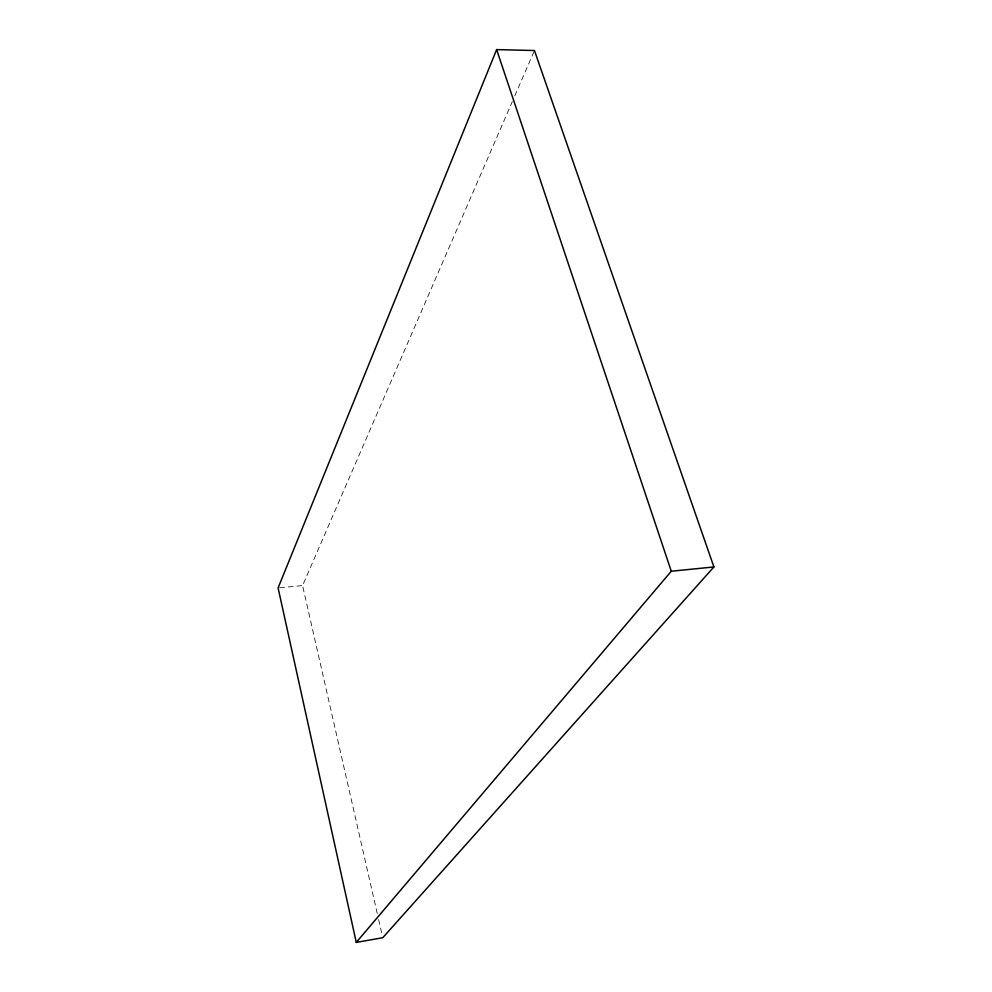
<?xml version="1.0" encoding="UTF-8"?>
<svg xmlns="http://www.w3.org/2000/svg" width="992" height="992" viewBox="0 0 992 992"><rect width="100%" height="100%" fill="white"/><g stroke="black" fill="none" stroke-linecap="round" stroke-linejoin="round"><path stroke-width="0.74" stroke-dasharray="4.96 3.72" d="M377.258 913.533L302.572 585.59L512.306 101.618M514.761 95.939L534.452 50.53M279.62 587.772L302.572 585.59M378.634 919.584L382.069 934.7"/><path stroke-width="1.49" d="M496.632 49.6L278.095 587.921L356.277 942.4L382.763 937.713L713.905 566.953L534.452 50.53L496.632 49.6L671.274 571.231L356.277 942.4M671.274 571.231L713.905 566.953"/></g></svg>
